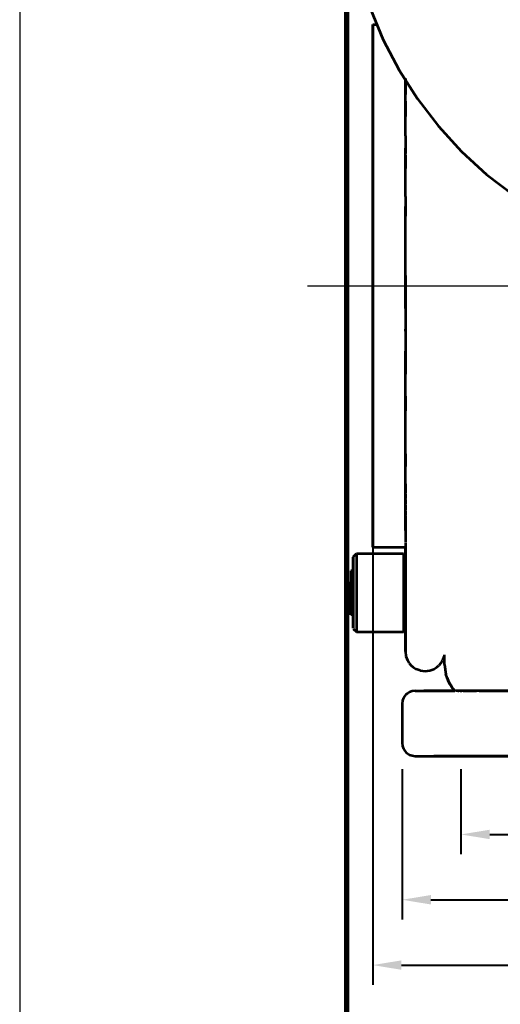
# Model space of a CAD drawing. Header units: millimetres. Extents: x 0 to 420, y 0 to 297.
# Drawn here: x 0 to 36.8, y 141 to 216.4 of the extents above; entities that cross this region are included whole.
import ezdxf

# ---------------------------------------------------------------- set-up
doc = ezdxf.new("R2010")
doc.units = ezdxf.units.MM
doc.header["$LTSCALE"] = 6
doc.linetypes.add('CENTER', pattern=[5.08, 3.175, -0.635, 0.635, -0.635])
for name, color, linetype, lineweight in [('CENTRO', 7, 'CENTER', 18), ('COTA', 7, 'Continuous', 18), ('MOLDURA', 7, 'Continuous', 70), ('VISIVEL', 7, 'Continuous', 35)]:
    doc.layers.add(name, color=color, linetype=linetype, lineweight=lineweight)
doc.styles.add('DESENHO', font='DejaVuSans.ttf')
doc.dimstyles.new('COTA', dxfattribs={"dimtxt": 2.5, "dimasz": 2.2, "dimexe": 1.5, "dimexo": 1, "dimgap": 0.8, "dimtad": 1, "dimdec": 0, "dimtxsty": 'DESENHO', "dimcen": 2.5, "dimazin": 3, "dimtfac": 1, "dimtmove": 0, "dimatfit": 3})

msp = doc.modelspace()

# ---------------------------------------------------------------- linework, layer by layer
at = {"layer": 'CENTRO'}
msp.add_line((22, 196), (88, 196), dxfattribs=at)
at = {"layer": 'COTA'}
msp.add_lwpolyline([(0, 0), (420, 0), (420, 297), (0, 297)], close=True, dxfattribs=at)
at = {"layer": 'MOLDURA'}
msp.add_lwpolyline([(25, 10), (410, 10), (410, 287), (25, 287)], close=True, dxfattribs=at)
at = {"layer": 'VISIVEL'}
for p, q in [((26.81, 217.24), (27.81, 214.82)), ((26.81, 217.24), (27.81, 214.82)), ((27, 215.925), (27, 216)), ((27, 216), (27.37, 216)), ((27, 216), (27, 215.925)), ((27, 215.695), (27, 215.925)), ((27, 215.925), (27, 215.695)), ((27, 215.32), (27, 215.695)), ((27, 215.695), (27, 215.32)), ((27, 214.795), (27, 215.32)), ((27, 215.32), (27, 214.795)), ((27.81, 214.82), (29.02, 212.5)), ((27.81, 214.82), (29.02, 212.5)), ((27, 214.125), (27, 214.795)), ((27, 214.795), (27, 214.125)), ((27, 213.32), (27, 214.125)), ((27, 214.125), (27, 213.32)), ((27, 212.385), (27, 213.32)), ((27, 213.32), (27, 212.385)), ((27, 211.32), (27, 212.385)), ((27, 212.385), (27, 211.32)), ((29.02, 212.5), (30.425, 210.295)), ((29.02, 212.5), (30.425, 210.295)), ((29.5, 211.87), (29.5, 211.65)), ((29.5, 211.855), (29.5, 211.59)), ((29.5, 211.59), (29.5, 211.855)), ((29.5, 211.415), (29.5, 211.855)), ((29.5, 211.83), (29.5, 210.635)), ((29.5, 211.59), (29.5, 211.81)), ((27, 210.14), (27, 211.32)), ((27, 211.32), (27, 210.14)), ((29.5, 211.59), (29.5, 211.32)), ((29.5, 211.325), (29.5, 211.59)), ((29.5, 211.59), (29.5, 211.365)), ((29.5, 211.32), (29.5, 211.545)), ((29.5, 211.32), (29.5, 211.415)), ((29.5, 210.25), (29.5, 211.32)), ((29.5, 211.32), (29.5, 211.23)), ((29.5, 211.32), (29.5, 211.18)), ((29.5, 211.15), (29.5, 211.295)), ((29.5, 211.24), (29.5, 211.15)), ((29.5, 210.68), (29.5, 211.23)), ((29.5, 210.14), (29.5, 210.68)), ((30.425, 210.295), (32.02, 208.215)), ((30.425, 210.295), (32.02, 208.215)), ((27, 208.855), (27, 210.14)), ((27, 210.14), (27, 208.855)), ((29.5, 210.14), (29.5, 210.25)), ((29.5, 208.975), (29.5, 210.14)), ((29.5, 210.14), (29.5, 209.555)), ((29.5, 207.47), (29.5, 209.75)), ((29.5, 209.555), (29.5, 208.955)), ((27, 208.89), (27, 208.97)), ((27, 208.97), (27, 208.89)), ((27, 208.95), (27, 208.805)), ((27, 208.95), (27, 208.805)), ((27, 208.825), (27, 208.95)), ((27, 208.93), (27, 208.805)), ((27, 208.75), (27, 208.89)), ((27, 208.89), (27, 208.75)), ((27, 207.47), (27, 208.855)), ((27, 208.855), (27, 207.47)), ((27, 208.805), (27, 208.555)), ((27, 208.555), (27, 208.805)), ((27, 208.59), (27, 208.8)), ((27, 208.77), (27, 208.56)), ((29.5, 208.855), (29.5, 208.975)), ((29.5, 208.855), (29.5, 208.955)), ((29.5, 207.595), (29.5, 208.855)), ((27, 208.555), (27, 208.75)), ((27, 208.75), (27, 208.555)), ((27, 208.655), (27, 208.215)), ((27, 208.215), (27, 208.555)), ((27, 208.215), (27, 208.555)), ((27, 208.265), (27, 208.555)), ((27, 208.31), (27, 208.555)), ((27, 208.555), (27, 208.31)), ((27, 208.51), (27, 208.22)), ((27, 208.01), (27, 208.31)), ((27, 208.31), (27, 208.01)), ((27, 207.78), (27, 208.215)), ((27, 208.215), (27, 207.78)), ((27, 208.215), (27, 207.84)), ((27, 208.155), (27, 207.785)), ((32.02, 208.215), (33.785, 206.285)), ((32.02, 208.215), (33.785, 206.285)), ((27, 207.66), (27, 208.01)), ((27, 208.01), (27, 207.66)), ((27, 207.78), (27, 207.355)), ((27, 207.26), (27, 207.78)), ((27, 207.78), (27, 207.26)), ((27, 207.33), (27, 207.78)), ((27, 207.71), (27, 207.265)), ((27, 207.26), (27, 207.66)), ((27, 207.66), (27, 207.26)), ((27, 206), (27, 207.47)), ((27, 207.47), (27, 206)), ((29.5, 207.47), (29.5, 207.595)), ((29.5, 207.47), (29.5, 207.085)), ((29.5, 207.47), (29.5, 206.135)), ((27, 206.65), (27, 207.26)), ((27, 207.26), (27, 206.65)), ((27, 207.26), (27, 207.175)), ((27, 206.81), (27, 207.26)), ((27, 207.26), (27, 206.81)), ((27, 206.735), (27, 207.255)), ((27, 207.175), (27, 206.655)), ((27, 206.885), (27, 207.005)), ((27, 207.005), (27, 206.885)), ((27, 206.72), (27, 206.885)), ((27, 206.885), (27, 206.72)), ((27, 206.315), (27, 206.81)), ((27, 206.81), (27, 206.315)), ((27, 206.65), (27, 206.735)), ((27, 206.51), (27, 206.72)), ((27, 206.72), (27, 206.51)), ((27, 206.035), (27, 206.65)), ((27, 206.65), (27, 205.96)), ((27, 206.65), (27, 205.96)), ((27, 206.65), (27, 206.055)), ((27, 206.65), (27, 206.555)), ((27, 206.555), (27, 205.965)), ((27, 206.255), (27, 206.51)), ((27, 206.51), (27, 206.255)), ((29.5, 207.085), (29.5, 206.525)), ((29.5, 206), (29.5, 206.525)), ((27, 205.775), (27, 206.315)), ((27, 206.315), (27, 205.775)), ((27, 205.955), (27, 206.255)), ((27, 206.255), (27, 205.955)), ((27, 205.96), (27, 206.055)), ((27, 204.45), (27, 206)), ((27, 206), (27, 204.45)), ((27, 205.96), (27, 205.19)), ((27, 205.19), (27, 205.96)), ((27, 205.96), (27, 205.85)), ((27, 205.615), (27, 205.955)), ((27, 205.955), (27, 205.615)), ((27, 205.3), (27, 205.95)), ((27, 205.85), (27, 205.2)), ((27, 205.705), (27, 205.78)), ((27, 205.78), (27, 205.705)), ((27, 205.19), (27, 205.775)), ((27, 205.775), (27, 205.19)), ((29.5, 206), (29.5, 206.135)), ((29.5, 204.595), (29.5, 206)), ((29.5, 206), (29.5, 204.97)), ((33.785, 206.285), (35.715, 204.52)), ((33.785, 206.285), (35.715, 204.52)), ((27, 205.615), (27, 205.705)), ((27, 205.705), (27, 205.615)), ((27, 205.23), (27, 205.615)), ((27, 205.615), (27, 205.23)), ((27, 205.51), (27, 205.615)), ((27, 205.615), (27, 205.51)), ((27, 205.395), (27, 205.51)), ((27, 205.51), (27, 205.395)), ((27, 205.27), (27, 205.395)), ((27, 205.395), (27, 205.27)), ((27, 205.19), (27, 205.3)), ((27, 205.135), (27, 205.27)), ((27, 205.27), (27, 205.135)), ((27, 204.805), (27, 205.23)), ((27, 205.23), (27, 204.805)), ((27, 204.355), (27, 205.19)), ((27, 205.19), (27, 204.355)), ((27, 205.19), (27, 205.075)), ((27, 204.57), (27, 205.19)), ((27, 205.19), (27, 204.57)), ((27, 204.47), (27, 205.185)), ((27, 204.99), (27, 205.135)), ((27, 205.135), (27, 204.99)), ((27, 205.075), (27, 204.365)), ((27, 204.83), (27, 204.99)), ((27, 204.99), (27, 204.83)), ((27, 204.66), (27, 204.83)), ((27, 204.83), (27, 204.66)), ((27, 204.345), (27, 204.805)), ((27, 204.805), (27, 204.345)), ((27, 204.48), (27, 204.66)), ((27, 204.66), (27, 204.48)), ((27, 203.915), (27, 204.57)), ((27, 204.57), (27, 203.915)), ((27, 204.29), (27, 204.48)), ((27, 204.48), (27, 204.29)), ((27, 204.355), (27, 204.47)), ((27, 202.84), (27, 204.45)), ((27, 204.45), (27, 202.84)), ((27, 203.455), (27, 204.355)), ((27, 204.355), (27, 203.455)), ((27, 204.355), (27, 203.58)), ((27, 204.355), (27, 204.23)), ((27, 203.85), (27, 204.345)), ((27, 204.345), (27, 203.85)), ((27, 204.09), (27, 204.29)), ((27, 204.29), (27, 204.09)), ((29.5, 204.45), (29.5, 204.97)), ((29.5, 204.45), (29.5, 204.595)), ((29.5, 202.985), (29.5, 204.45)), ((35.715, 204.52), (37.795, 202.925)), ((35.715, 204.52), (37.795, 202.925)), ((27, 204.23), (27, 203.465)), ((27, 203.88), (27, 204.09)), ((27, 204.09), (27, 203.88)), ((27, 203.22), (27, 203.915)), ((27, 203.915), (27, 203.22)), ((27, 202.975), (27, 203.9)), ((27, 203.9), (27, 202.975)), ((27, 203.66), (27, 203.88)), ((27, 203.88), (27, 203.66)), ((27, 203.32), (27, 203.85)), ((27, 203.85), (27, 203.32)), ((27, 203.43), (27, 203.66)), ((27, 203.66), (27, 203.43)), ((27, 203.455), (27, 203.58)), ((27, 202.5), (27, 203.455)), ((27, 203.455), (27, 202.5)), ((27, 203.455), (27, 202.635)), ((27, 203.455), (27, 203.325)), ((27, 203.195), (27, 203.43)), ((27, 203.43), (27, 203.195)), ((27, 203.325), (27, 202.51)), ((27, 202.755), (27, 203.32)), ((27, 203.32), (27, 202.755)), ((27, 202.5), (27, 203.22)), ((27, 203.22), (27, 202.5)), ((27, 202.945), (27, 203.195)), ((27, 203.195), (27, 202.945)), ((27, 202.155), (27, 202.975)), ((27, 202.975), (27, 202.155)), ((27, 202.69), (27, 202.945)), ((27, 202.945), (27, 202.69)), ((27, 201.175), (27, 202.84)), ((27, 202.84), (27, 201.175)), ((27, 202.165), (27, 202.755)), ((27, 202.755), (27, 202.165)), ((29.5, 202.84), (29.5, 202.985)), ((29.5, 202.84), (29.5, 201.33)), ((27, 202.43), (27, 202.69)), ((27, 202.69), (27, 202.43)), ((27, 202.5), (27, 202.635)), ((27, 201.495), (27, 202.5)), ((27, 202.5), (27, 201.495)), ((27, 202.5), (27, 201.635)), ((27, 202.5), (27, 202.36)), ((27, 201.75), (27, 202.5)), ((27, 202.5), (27, 201.75)), ((27, 202.155), (27, 202.43)), ((27, 202.43), (27, 202.155)), ((27, 202.36), (27, 201.5)), ((27, 201.55), (27, 202.165)), ((27, 202.165), (27, 201.55)), ((27, 201.88), (27, 202.155)), ((27, 201.875), (27, 202.155)), ((27, 202.155), (27, 201.875)), ((27, 202.155), (27, 201.88)), ((29.5, 200.12), (29.5, 202.055)), ((27, 201.59), (27, 201.88)), ((27, 201.88), (27, 201.59)), ((27, 201.795), (27, 201.875)), ((27, 201.875), (27, 201.795)), ((27, 201.71), (27, 201.795)), ((27, 201.795), (27, 201.71)), ((27, 200.975), (27, 201.75)), ((27, 201.75), (27, 200.975)), ((27, 201.615), (27, 201.71)), ((27, 201.71), (27, 201.615)), ((27, 201.495), (27, 201.635)), ((27, 201.52), (27, 201.615)), ((27, 201.615), (27, 201.52)), ((27, 201.3), (27, 201.59)), ((27, 201.59), (27, 201.3)), ((27, 200.91), (27, 201.55)), ((27, 201.55), (27, 200.91)), ((27, 201.415), (27, 201.52)), ((27, 201.52), (27, 201.415)), ((27, 200.445), (27, 201.495)), ((27, 201.495), (27, 200.445)), ((27, 201.495), (27, 201.35)), ((27, 200.59), (27, 201.485)), ((27, 201.3), (27, 201.415)), ((27, 201.415), (27, 201.3)), ((27, 201.35), (27, 200.455)), ((27, 201), (27, 201.3)), ((27, 201.18), (27, 201.3)), ((27, 201.3), (27, 201.18)), ((27, 201.3), (27, 201)), ((29.5, 201.795), (29.5, 201.55)), ((29.5, 201.175), (29.5, 201.55)), ((29.5, 201.175), (29.5, 201.33)), ((27, 201.055), (27, 201.18)), ((27, 201.18), (27, 201.055)), ((27, 199.475), (27, 201.175)), ((27, 201.175), (27, 199.475)), ((27, 200.925), (27, 201.055)), ((27, 201.055), (27, 200.925)), ((27, 200.695), (27, 201)), ((27, 201), (27, 200.695)), ((27, 200.18), (27, 200.975)), ((27, 200.975), (27, 200.18)), ((27, 200.79), (27, 200.925)), ((27, 200.925), (27, 200.79)), ((27, 200.25), (27, 200.91)), ((27, 200.91), (27, 200.25)), ((27, 200.645), (27, 200.79)), ((27, 200.79), (27, 200.645)), ((27, 200.385), (27, 200.695)), ((27, 200.695), (27, 200.385)), ((27, 200.495), (27, 200.645)), ((27, 200.645), (27, 200.495)), ((27, 200.445), (27, 200.59)), ((27, 200.34), (27, 200.495)), ((27, 200.495), (27, 200.34)), ((29.5, 199.63), (29.5, 201.175)), ((27, 199.39), (27, 200.445)), ((27, 200.445), (27, 199.365)), ((27, 200.445), (27, 199.39)), ((27, 200.445), (27, 199.365)), ((27, 200.445), (27, 200.295)), ((27, 199.515), (27, 200.435)), ((27, 200.065), (27, 200.385)), ((27, 200.385), (27, 200.065)), ((27, 200.18), (27, 200.34)), ((27, 200.34), (27, 200.18)), ((27, 200.295), (27, 199.375)), ((27, 199.57), (27, 200.25)), ((27, 200.25), (27, 199.57)), ((27, 199.365), (27, 200.18)), ((27, 200.18), (27, 199.365)), ((27, 200.015), (27, 200.18)), ((27, 200.18), (27, 200.015)), ((27, 199.745), (27, 200.065)), ((27, 200.065), (27, 199.745)), ((27, 199.85), (27, 200.015)), ((27, 200.015), (27, 199.85)), ((27, 199.675), (27, 199.85)), ((27, 199.85), (27, 199.675)), ((27, 199.42), (27, 199.745)), ((27, 199.745), (27, 199.42)), ((29.5, 199.475), (29.5, 200.12)), ((27, 199.495), (27, 199.675)), ((27, 199.675), (27, 199.495)), ((27, 198.875), (27, 199.57)), ((27, 199.57), (27, 198.875)), ((27, 199.365), (27, 199.515)), ((27, 199.31), (27, 199.495)), ((27, 199.495), (27, 199.31)), ((27, 197.745), (27, 199.475)), ((27, 199.475), (27, 197.745)), ((27, 199.09), (27, 199.42)), ((27, 199.42), (27, 199.09)), ((27, 198.255), (27, 199.365)), ((27, 199.365), (27, 198.255)), ((27, 199.365), (27, 199.21)), ((27, 198.535), (27, 199.365)), ((27, 199.365), (27, 198.535)), ((27, 198.41), (27, 199.355)), ((27, 199.125), (27, 199.31)), ((27, 199.31), (27, 199.125)), ((27, 199.21), (27, 198.265)), ((27, 198.935), (27, 199.125)), ((27, 199.125), (27, 198.935)), ((27, 198.755), (27, 199.09)), ((27, 199.09), (27, 198.755)), ((29.5, 199.475), (29.5, 199.63)), ((29.5, 197.9), (29.5, 199.475)), ((27, 198.74), (27, 198.935)), ((27, 198.935), (27, 198.74)), ((27, 198.165), (27, 198.875)), ((27, 198.875), (27, 198.165)), ((27, 198.42), (27, 198.755)), ((27, 198.755), (27, 198.42)), ((27, 198.54), (27, 198.74)), ((27, 198.74), (27, 198.54)), ((27, 198.34), (27, 198.54)), ((27, 198.54), (27, 198.34)), ((27, 197.695), (27, 198.535)), ((27, 198.535), (27, 197.695)), ((27, 198.08), (27, 198.42)), ((27, 198.42), (27, 198.08)), ((27, 198.255), (27, 198.41)), ((27, 198.14), (27, 198.34)), ((27, 198.34), (27, 198.14)), ((27, 197.135), (27, 198.255)), ((27, 198.255), (27, 197.135)), ((27, 198.255), (27, 198.1)), ((27, 197.29), (27, 198.25)), ((27, 197.45), (27, 198.165)), ((27, 198.165), (27, 197.45)), ((27, 197.93), (27, 198.14)), ((27, 198.14), (27, 197.93)), ((27, 198.1), (27, 197.14)), ((27, 197.735), (27, 198.08)), ((27, 198.08), (27, 197.735)), ((27, 197.725), (27, 197.93)), ((27, 197.93), (27, 197.725)), ((27, 196), (27, 197.745)), ((27, 197.745), (27, 196)), ((27, 197.39), (27, 197.735)), ((27, 197.735), (27, 197.39)), ((27, 197.51), (27, 197.725)), ((27, 197.725), (27, 197.51)), ((27, 196.85), (27, 197.695)), ((27, 197.695), (27, 196.85)), ((27, 197.3), (27, 197.51)), ((27, 197.51), (27, 197.3)), ((29.5, 197.745), (29.5, 197.9)), ((29.5, 196.16), (29.5, 197.745)), ((27, 196.725), (27, 197.45)), ((27, 197.45), (27, 196.725)), ((27, 197.045), (27, 197.39)), ((27, 197.39), (27, 197.045)), ((27, 197.085), (27, 197.3)), ((27, 197.3), (27, 197.085)), ((27, 197.135), (27, 197.29)), ((27, 196), (27, 197.135)), ((27, 197.135), (27, 196)), ((27, 197.135), (27, 196.975)), ((27, 196.155), (27, 197.125)), ((27, 196.87), (27, 197.085)), ((27, 197.085), (27, 196.87)), ((27, 196.7), (27, 197.045)), ((27, 197.045), (27, 196.7)), ((27, 196.975), (27, 196.01)), ((27, 196.655), (27, 196.87)), ((27, 196.87), (27, 196.655)), ((27, 196), (27, 196.85)), ((27, 196.85), (27, 196)), ((27, 196), (27, 196.725)), ((27, 196.725), (27, 196)), ((29.5, 196.775), (29.5, 194.255)), ((27, 196.35), (27, 196.7)), ((27, 196.7), (27, 196.35)), ((27, 196.435), (27, 196.655)), ((27, 196.655), (27, 196.435)), ((27, 196.22), (27, 196.435)), ((27, 196.435), (27, 196.22)), ((27, 196), (27, 196.35)), ((27, 196.35), (27, 196)), ((27, 196), (27, 196.22)), ((27, 196.22), (27, 196)), ((27, 196), (27, 196.155)), ((27, 194.255), (27, 196)), ((27, 196), (27, 194.255)), ((27, 194.865), (27, 196)), ((27, 196), (27, 194.865)), ((27, 196), (27, 195.845)), ((27, 195.15), (27, 196)), ((27, 195.275), (27, 196)), ((27, 196), (27, 195.15)), ((27, 196), (27, 195.275)), ((27, 196), (27, 195.65)), ((27, 196), (27, 195.78)), ((27, 196), (27, 195.65)), ((27, 196), (27, 195.78)), ((27, 195.025), (27, 195.99)), ((29.5, 196.41), (29.5, 196.175)), ((29.5, 196), (29.5, 196.175)), ((29.5, 196), (29.5, 196.16)), ((29.5, 194.415), (29.5, 196)), ((27, 195.845), (27, 194.875)), ((27, 195.78), (27, 195.565)), ((27, 195.565), (27, 195.78)), ((27, 195.65), (27, 195.3)), ((27, 195.3), (27, 195.65)), ((27, 195.565), (27, 195.345)), ((27, 195.345), (27, 195.565)), ((27, 195.345), (27, 195.13)), ((27, 195.13), (27, 195.345)), ((27, 195.3), (27, 194.955)), ((27, 194.955), (27, 195.3)), ((27, 194.55), (27, 195.275)), ((27, 195.275), (27, 194.55)), ((27, 194.305), (27, 195.15)), ((27, 195.15), (27, 194.305)), ((27, 195.13), (27, 194.915)), ((27, 194.915), (27, 195.13)), ((27, 194.865), (27, 195.025)), ((27, 194.955), (27, 194.61)), ((27, 194.61), (27, 194.955)), ((27, 194.915), (27, 194.7)), ((27, 194.7), (27, 194.915)), ((27, 194.865), (27, 193.745)), ((27, 194.865), (27, 193.725)), ((27, 194.865), (27, 193.745)), ((27, 194.865), (27, 194.71)), ((27, 193.9), (27, 194.86)), ((27, 194.71), (27, 193.75)), ((27, 194.7), (27, 194.49)), ((27, 194.49), (27, 194.7)), ((27, 194.61), (27, 194.265)), ((27, 194.265), (27, 194.61)), ((27, 193.835), (27, 194.55)), ((27, 194.55), (27, 193.835)), ((27, 194.49), (27, 194.275)), ((27, 194.275), (27, 194.49)), ((27, 193.465), (27, 194.305)), ((27, 194.305), (27, 193.465)), ((27, 194.275), (27, 194.07)), ((27, 194.07), (27, 194.275)), ((27, 194.265), (27, 193.92)), ((27, 193.92), (27, 194.265)), ((27, 192.525), (27, 194.255)), ((27, 194.255), (27, 192.525)), ((27, 194.07), (27, 193.86)), ((27, 193.86), (27, 194.07)), ((27, 193.92), (27, 193.58)), ((27, 193.58), (27, 193.92)), ((27, 193.745), (27, 193.9)), ((27, 193.86), (27, 193.66)), ((27, 193.66), (27, 193.86)), ((27, 193.125), (27, 193.835)), ((27, 193.835), (27, 193.125)), ((27, 192.635), (27, 193.745)), ((27, 192.635), (27, 193.745)), ((27, 193.745), (27, 193.59)), ((27, 192.79), (27, 193.735)), ((29.5, 194.255), (29.5, 194.415)), ((29.5, 194.255), (29.5, 192.685)), ((27, 193.66), (27, 193.46)), ((27, 193.46), (27, 193.66)), ((27, 193.59), (27, 192.645)), ((27, 193.58), (27, 193.245)), ((27, 193.245), (27, 193.58)), ((27, 192.635), (27, 193.465)), ((27, 193.465), (27, 192.635)), ((27, 193.46), (27, 193.26)), ((27, 193.26), (27, 193.46)), ((27, 193.26), (27, 193.065)), ((27, 193.065), (27, 193.26)), ((27, 193.245), (27, 192.91)), ((27, 192.91), (27, 193.245)), ((27, 192.43), (27, 193.125)), ((27, 193.125), (27, 192.43)), ((27, 193.065), (27, 192.875)), ((27, 192.875), (27, 193.065)), ((29.5, 193.215), (29.5, 192.525)), ((27, 192.91), (27, 192.58)), ((27, 192.58), (27, 192.91)), ((27, 192.875), (27, 192.69)), ((27, 192.69), (27, 192.875)), ((27, 192.635), (27, 192.79)), ((27, 192.69), (27, 192.505)), ((27, 192.505), (27, 192.69)), ((27, 192.635), (27, 191.555)), ((27, 191.555), (27, 192.635)), ((27, 192.635), (27, 192.485)), ((27, 191.82), (27, 192.635)), ((27, 192.635), (27, 191.82)), ((27, 191.705), (27, 192.625)), ((27, 192.61), (27, 191.555)), ((27, 192.58), (27, 192.255)), ((27, 192.255), (27, 192.58)), ((27, 190.825), (27, 192.525)), ((27, 192.525), (27, 190.825)), ((27, 192.505), (27, 192.325)), ((27, 192.325), (27, 192.505)), ((27, 192.485), (27, 191.565)), ((27, 191.75), (27, 192.43)), ((27, 192.43), (27, 191.75)), ((27, 192.325), (27, 192.15)), ((27, 192.15), (27, 192.325)), ((27, 192.255), (27, 191.935)), ((27, 191.935), (27, 192.255)), ((29.5, 192.525), (29.5, 192.685)), ((29.5, 192.525), (29.5, 191.755)), ((29.5, 192.525), (29.5, 190.98)), ((27, 192.15), (27, 191.985)), ((27, 191.985), (27, 192.15)), ((27, 191.985), (27, 191.82)), ((27, 191.82), (27, 191.985)), ((27, 191.935), (27, 191.615)), ((27, 191.615), (27, 191.935)), ((27, 191.025), (27, 191.82)), ((27, 191.82), (27, 191.025)), ((27, 191.82), (27, 191.66)), ((27, 191.66), (27, 191.82)), ((27, 191.09), (27, 191.75)), ((27, 191.75), (27, 191.09)), ((27, 191.555), (27, 191.705)), ((27, 191.66), (27, 191.505)), ((27, 191.505), (27, 191.66)), ((27, 191.615), (27, 191.305)), ((27, 191.305), (27, 191.615)), ((27, 190.505), (27, 191.555)), ((27, 191.555), (27, 190.505)), ((27, 191.555), (27, 190.65)), ((27, 191.555), (27, 191.41)), ((27, 191.505), (27, 191.355)), ((27, 191.355), (27, 191.505)), ((29.5, 191.755), (29.5, 190.825)), ((27, 191.41), (27, 190.515)), ((27, 191.355), (27, 191.21)), ((27, 191.21), (27, 191.355)), ((27, 191.305), (27, 191)), ((27, 191), (27, 191.305)), ((27, 191.21), (27, 191.075)), ((27, 191.075), (27, 191.21)), ((27, 190.45), (27, 191.09)), ((27, 191.09), (27, 190.45)), ((27, 191.075), (27, 190.945)), ((27, 190.945), (27, 191.075)), ((27, 190.25), (27, 191.025)), ((27, 191.025), (27, 190.25)), ((27, 191), (27, 190.7)), ((27, 190.7), (27, 191)), ((27, 190.945), (27, 190.82)), ((27, 190.82), (27, 190.945)), ((27, 189.16), (27, 190.825)), ((27, 190.825), (27, 189.16)), ((27, 190.82), (27, 190.7)), ((27, 190.7), (27, 190.82)), ((27, 190.7), (27, 190.41)), ((27, 190.7), (27, 190.585)), ((27, 190.585), (27, 190.7)), ((27, 190.41), (27, 190.7)), ((29.5, 190.825), (29.5, 190.98)), ((29.5, 189.31), (29.5, 190.825)), ((29.5, 190.825), (29.5, 190.09)), ((27, 190.505), (27, 190.65)), ((27, 190.585), (27, 190.48)), ((27, 190.48), (27, 190.585)), ((27, 190.505), (27, 189.475)), ((27, 189.5), (27, 190.505)), ((27, 190.505), (27, 189.475)), ((27, 190.505), (27, 189.5)), ((27, 190.505), (27, 190.365)), ((27, 189.64), (27, 190.5)), ((27, 190.48), (27, 190.385)), ((27, 190.385), (27, 190.48)), ((27, 189.835), (27, 190.45)), ((27, 190.45), (27, 189.835)), ((27, 190.41), (27, 190.12)), ((27, 190.12), (27, 190.41)), ((27, 190.385), (27, 190.29)), ((27, 190.29), (27, 190.385)), ((27, 190.365), (27, 189.51)), ((27, 190.29), (27, 190.205)), ((27, 190.205), (27, 190.29)), ((27, 189.5), (27, 190.25)), ((27, 190.25), (27, 189.5)), ((27, 190.205), (27, 190.125)), ((27, 190.125), (27, 190.205)), ((27, 190.12), (27, 189.845)), ((27, 189.845), (27, 190.12)), ((29.5, 190.09), (29.5, 189.24)), ((27, 189.845), (27, 189.57)), ((27, 189.57), (27, 189.845)), ((27, 189.245), (27, 189.835)), ((27, 189.835), (27, 189.245)), ((27, 189.5), (27, 189.64)), ((27, 189.57), (27, 189.31)), ((27, 189.31), (27, 189.57)), ((27, 188.545), (27, 189.5)), ((27, 189.5), (27, 188.545)), ((27, 189.5), (27, 189.365)), ((27, 188.78), (27, 189.5)), ((27, 189.5), (27, 188.78)), ((27, 188.675), (27, 189.49)), ((27, 188.545), (27, 189.365)), ((27, 189.31), (27, 189.055)), ((27, 189.055), (27, 189.31)), ((27, 188.68), (27, 189.245)), ((27, 189.245), (27, 188.68)), ((29.5, 189.16), (29.5, 189.31)), ((27, 187.55), (27, 189.16)), ((27, 189.16), (27, 187.55)), ((27, 189.055), (27, 188.805)), ((27, 188.805), (27, 189.055)), ((27, 188.805), (27, 188.57)), ((27, 188.57), (27, 188.805)), ((27, 188.085), (27, 188.78)), ((27, 188.78), (27, 188.085)), ((27, 188.15), (27, 188.68)), ((27, 188.68), (27, 188.15)), ((27, 188.545), (27, 188.675)), ((27, 188.57), (27, 188.34)), ((27, 188.34), (27, 188.57)), ((27, 187.58), (27, 188.545)), ((27, 188.545), (27, 187.645)), ((27, 188.545), (27, 187.58)), ((27, 188.545), (27, 187.645)), ((27, 188.545), (27, 187.77)), ((27, 188.545), (27, 188.42)), ((27, 188.42), (27, 187.65)), ((29.5, 187.695), (29.5, 189.16)), ((29.5, 187.55), (29.5, 189.16)), ((27, 188.34), (27, 188.12)), ((27, 188.12), (27, 188.34)), ((27, 187.655), (27, 188.15)), ((27, 188.15), (27, 187.655)), ((27, 188.12), (27, 187.91)), ((27, 187.91), (27, 188.12)), ((27, 187.43), (27, 188.085)), ((27, 188.085), (27, 187.43)), ((27, 187.91), (27, 187.71)), ((27, 187.71), (27, 187.91)), ((27, 187.645), (27, 187.77)), ((27, 187.71), (27, 187.52)), ((27, 187.52), (27, 187.71)), ((29.5, 187.55), (29.5, 187.695)), ((27, 187.195), (27, 187.655)), ((27, 187.655), (27, 187.195)), ((27, 187.645), (27, 186.81)), ((27, 186.81), (27, 187.645)), ((27, 187.645), (27, 187.53)), ((27, 187.645), (27, 186.925)), ((27, 186), (27, 187.55)), ((27, 187.55), (27, 186)), ((27, 187.53), (27, 186.815)), ((27, 187.52), (27, 187.34)), ((27, 187.34), (27, 187.52)), ((27, 186.81), (27, 187.43)), ((27, 187.43), (27, 186.81)), ((27, 187.34), (27, 187.17)), ((27, 187.17), (27, 187.34)), ((27, 186.77), (27, 187.195)), ((27, 187.195), (27, 186.77)), ((27, 187.17), (27, 187.01)), ((27, 187.01), (27, 187.17)), ((27, 187.01), (27, 186.865)), ((27, 186.865), (27, 187.01)), ((27, 186.81), (27, 186.925)), ((29.5, 186.14), (29.5, 187.55)), ((29.5, 187.55), (29.5, 186.425)), ((27, 186.865), (27, 186.73)), ((27, 186.73), (27, 186.865)), ((27, 186.81), (27, 186.04)), ((27, 186.81), (27, 186.04)), ((27, 186.81), (27, 186.7)), ((27, 186.81), (27, 186.15)), ((27, 186.225), (27, 186.81)), ((27, 186.81), (27, 186.225)), ((27, 186.385), (27, 186.77)), ((27, 186.77), (27, 186.385)), ((27, 186.73), (27, 186.605)), ((27, 186.605), (27, 186.73)), ((27, 186.7), (27, 186.05)), ((27, 186.605), (27, 186.49)), ((27, 186.49), (27, 186.605)), ((27, 186.49), (27, 186.385)), ((27, 186.385), (27, 186.49)), ((27, 186.045), (27, 186.385)), ((27, 186.385), (27, 186.045)), ((27, 186.385), (27, 186.295)), ((27, 186.295), (27, 186.385)), ((27, 186.295), (27, 186.22)), ((27, 186.22), (27, 186.295)), ((27, 185.685), (27, 186.225)), ((27, 186.225), (27, 185.685)), ((29.5, 186.025), (29.5, 186.425)), ((27, 186.04), (27, 186.15)), ((27, 185.745), (27, 186.045)), ((27, 186.045), (27, 185.745)), ((27, 186.04), (27, 185.35)), ((27, 186.04), (27, 185.35)), ((27, 186.04), (27, 185.945)), ((27, 186.04), (27, 185.445)), ((27, 184.53), (27, 186)), ((27, 186), (27, 184.53)), ((27, 185.965), (27, 185.35)), ((27, 185.35), (27, 185.945)), ((27, 185.49), (27, 185.745)), ((27, 185.745), (27, 185.49)), ((27, 185.19), (27, 185.685)), ((27, 185.685), (27, 185.19)), ((27, 185.28), (27, 185.49)), ((27, 185.49), (27, 185.28)), ((27, 185.35), (27, 185.445)), ((29.5, 186), (29.5, 186.14)), ((29.5, 184.66), (29.5, 186)), ((29.5, 184.53), (29.5, 186)), ((27, 185.35), (27, 184.74)), ((27, 184.74), (27, 185.35)), ((27, 185.35), (27, 185.265)), ((27, 185.35), (27, 184.825)), ((27, 185.115), (27, 185.28)), ((27, 185.28), (27, 185.115)), ((27, 184.74), (27, 185.265)), ((27, 184.74), (27, 185.19)), ((27, 185.19), (27, 184.74)), ((27, 184.995), (27, 185.115)), ((27, 185.115), (27, 184.995)), ((27, 184.74), (27, 184.825)), ((27, 184.22), (27, 184.74)), ((27, 184.74), (27, 184.22)), ((27, 184.74), (27, 184.29)), ((27, 184.34), (27, 184.74)), ((27, 184.74), (27, 184.34)), ((27, 184.22), (27, 184.67)), ((29.5, 184.53), (29.5, 184.66)), ((27, 184.22), (27, 184.645)), ((27, 183.145), (27, 184.53)), ((27, 183.145), (27, 184.53)), ((27, 183.99), (27, 184.34)), ((27, 184.34), (27, 183.99)), ((27, 184.22), (27, 183.785)), ((27, 183.785), (27, 184.22)), ((27, 183.845), (27, 184.215)), ((27, 184.16), (27, 183.79)), ((27, 183.69), (27, 183.99)), ((27, 183.99), (27, 183.69)), ((29.5, 183.27), (29.5, 184.53)), ((29.5, 183.145), (29.5, 184.455)), ((27, 183.785), (27, 183.345)), ((27, 183.785), (27, 183.445)), ((27, 183.345), (27, 183.785)), ((27, 183.445), (27, 183.785)), ((27, 183.49), (27, 183.78)), ((27, 183.735), (27, 183.445)), ((27, 183.445), (27, 183.69)), ((27, 183.69), (27, 183.445)), ((27, 183.445), (27, 183.195)), ((27, 183.445), (27, 183.195)), ((27, 183.25), (27, 183.445)), ((27, 183.445), (27, 183.25)), ((27, 183.23), (27, 183.44)), ((27, 183.41), (27, 183.2)), ((27, 183.11), (27, 183.25)), ((27, 183.25), (27, 183.11)), ((27, 183.195), (27, 183.05)), ((27, 183.05), (27, 183.195)), ((27, 183.07), (27, 183.195)), ((27, 183.175), (27, 183.05)), ((27, 183.145), (27, 181.86)), ((27, 181.86), (27, 183.145)), ((29.5, 183.145), (29.5, 183.27)), ((29.5, 181.975), (29.5, 183.145)), ((29.5, 183.145), (29.5, 182.155)), ((27, 183.03), (27, 183.11)), ((27, 183.11), (27, 183.03)), ((27, 181.86), (27, 180.68)), ((27, 180.68), (27, 181.86)), ((29.5, 181.86), (29.5, 182.155)), ((29.5, 181.86), (29.5, 181.975)), ((29.5, 180.785), (29.5, 181.86)), ((29.5, 180.68), (29.5, 181.86)), ((27, 180.68), (27, 179.615)), ((27, 179.615), (27, 180.68)), ((29.5, 180.755), (29.5, 180.85)), ((29.5, 180.85), (29.5, 180.68)), ((29.5, 180.85), (29.5, 180.705)), ((29.5, 180.68), (29.5, 180.82)), ((29.5, 180.68), (29.5, 180.785)), ((29.5, 180.68), (29.5, 180.755)), ((29.5, 180.68), (29.5, 180.41)), ((29.5, 179.715), (29.5, 180.68)), ((29.5, 180.68), (29.5, 180.455)), ((29.5, 180.41), (29.5, 180.635)), ((29.5, 180.07), (29.5, 180.59)), ((29.5, 180.225), (29.5, 180.41)), ((29.5, 180.41), (29.5, 180.115)), ((29.5, 180.39), (29.5, 180.185)), ((29.5, 178.855), (29.5, 180.38)), ((29.5, 180.055), (29.5, 180.35)), ((29.5, 179.875), (29.5, 180.23)), ((29.5, 180.055), (29.5, 180.225)), ((29.5, 179.615), (29.5, 180.185)), ((27, 179.615), (27, 178.68)), ((27, 178.68), (27, 179.615)), ((29.5, 179.645), (29.5, 180.07)), ((29.5, 180.055), (29.5, 179.715)), ((29.5, 179.645), (29.5, 179.99)), ((29.5, 179.69), (29.5, 179.855)), ((29.5, 179.615), (29.5, 179.715)), ((29.5, 179.205), (29.5, 179.645)), ((29.5, 179.645), (29.5, 179.28)), ((29.5, 179.245), (29.5, 179.62)), ((29.5, 178.765), (29.5, 179.615)), ((29.5, 179.205), (29.5, 179.575)), ((27, 178.68), (27, 177.875)), ((27, 177.875), (27, 178.68)), ((29.5, 178.83), (29.5, 179.245)), ((29.5, 179.205), (29.5, 178.84)), ((29.5, 178.765), (29.5, 179.135)), ((29.5, 178.415), (29.5, 178.88)), ((29.5, 178.69), (29.5, 178.855)), ((29.5, 178.355), (29.5, 178.765)), ((29.5, 178.68), (29.5, 178.765)), ((29.5, 178.765), (29.5, 178.425)), ((29.5, 178.355), (29.5, 178.7)), ((29.5, 177.945), (29.5, 178.68)), ((29.5, 177.875), (29.5, 178.68)), ((27, 177.875), (27, 177.205)), ((27, 177.205), (27, 177.875)), ((29.5, 177.91), (29.5, 178.355)), ((29.5, 178.355), (29.5, 178.065)), ((29.5, 178.005), (29.5, 178.3)), ((29.5, 178.225), (29.5, 178.005)), ((29.5, 177.925), (29.5, 178.005)), ((29.5, 177.735), (29.5, 178.005)), ((29.5, 178.005), (29.5, 177.78)), ((29.5, 177.735), (29.5, 177.96)), ((29.5, 177.735), (29.5, 177.9)), ((29.5, 177.265), (29.5, 177.875)), ((27, 177.205), (27, 176.68)), ((27, 176.68), (27, 177.205)), ((29.5, 177.84), (29.5, 177.205)), ((29.5, 177.735), (29.5, 177.565)), ((29.5, 177.565), (29.5, 177.735)), ((29.5, 177.735), (29.5, 177.59)), ((29.5, 177.565), (29.5, 177.705)), ((29.5, 177.205), (29.5, 176.73)), ((27, 176.68), (27, 176.305)), ((27, 176.305), (27, 176.68)), ((29.5, 176.815), (29.5, 176.68)), ((29.5, 176.68), (29.5, 176.34)), ((27, 176.305), (27, 176.075)), ((27, 176.075), (27, 176.305)), ((27, 176.075), (27, 176)), ((27, 176), (27, 176.075)), ((27, 176), (29.5, 176)), ((29.5, 176.305), (29.5, 176.095)), ((29.5, 176.235), (29.5, 176.13)), ((29.5, 176.055), (29.5, 175.4)), ((29.5, 176.055), (29.5, 175.4)), ((29.5, 175.4), (29.5, 176.055)), ((29.5, 175.33), (29.5, 176.055)), ((29.5, 175.375), (29.5, 176.025)), ((29.5, 176), (29.5, 175.35)), ((29.5, 176), (29.5, 175.815)), ((29.5, 175.335), (29.5, 175.985)), ((29.5, 175.35), (29.5, 175.815)), ((25.5, 175.25), (25.75, 175.5)), ((25.5, 175.25), (25.75, 175.5)), ((25.5, 175.215), (25.5, 175.115)), ((25.5, 175.115), (25.5, 175.215)), ((25.5, 175.215), (25.5, 175.115)), ((25.5, 175.115), (25.5, 175.215)), ((25.5, 175.115), (25.5, 174.95)), ((25.5, 174.95), (25.5, 175.115)), ((25.5, 175.115), (25.5, 174.95)), ((25.5, 174.95), (25.5, 175.115)), ((25.5, 174.95), (25.5, 174.725)), ((25.5, 174.725), (25.5, 174.95)), ((25.5, 174.95), (25.5, 174.725)), ((25.5, 174.725), (25.5, 174.95)), ((25.75, 175.5), (29.35, 175.5)), ((25.75, 175.5), (29.35, 175.5)), ((25.75, 175.465), (25.75, 175.355)), ((25.75, 175.355), (25.75, 175.175)), ((25.75, 175.175), (25.75, 174.925)), ((25.75, 174.925), (25.75, 174.62)), ((29.35, 175.5), (29.5, 175.35)), ((29.35, 175.5), (29.5, 175.35)), ((29.35, 175.465), (29.35, 175.355)), ((29.35, 175.355), (29.35, 175.175)), ((29.35, 175.175), (29.35, 174.925)), ((29.35, 174.925), (29.35, 174.62)), ((29.5, 175.315), (29.5, 175.21)), ((29.5, 175.21), (29.5, 175.04)), ((29.5, 175.04), (29.5, 174.805)), ((25.55, 174.18), (25.325, 174.18)), ((25.325, 174.18), (25.325, 173.34)), ((25.325, 174.18), (25.325, 173.34)), ((25.55, 174.18), (25.325, 174.18)), ((25.325, 174.18), (25.325, 173.34)), ((25.325, 174.18), (25.325, 173.34)), ((25.5, 174.725), (25.5, 174.445)), ((25.5, 174.445), (25.5, 174.725)), ((25.5, 174.725), (25.5, 174.445)), ((25.5, 174.445), (25.5, 174.725)), ((25.5, 174.445), (25.5, 174.115)), ((25.5, 174.2), (25.5, 174.445)), ((25.5, 174.445), (25.5, 174.2)), ((25.5, 174.2), (25.5, 174.445)), ((25.5, 174.115), (25.5, 173.75)), ((25.75, 174.62), (25.75, 174.265)), ((25.75, 174.265), (25.75, 173.86)), ((29.35, 174.62), (29.35, 174.265)), ((29.35, 174.265), (29.35, 173.86)), ((29.5, 174.805), (29.5, 174.515)), ((29.5, 174.515), (29.5, 174.175)), ((29.5, 174.175), (29.5, 173.795)), ((25.5, 173.75), (25.5, 173.35)), ((25.5, 173.35), (25.5, 172.93)), ((25.75, 173.86), (25.75, 173.425)), ((25.75, 173.425), (25.75, 172.97)), ((29.35, 173.86), (29.35, 173.425)), ((29.35, 173.425), (29.35, 172.97)), ((29.5, 173.795), (29.5, 173.38)), ((29.5, 173.38), (29.5, 172.945)), ((25.55, 173.34), (25.325, 173.34)), ((25.325, 173.34), (25.325, 171.66)), ((25.325, 171.66), (25.325, 173.34)), ((25.325, 173.34), (25.325, 171.66)), ((25.325, 171.66), (25.325, 173.34)), ((25.5, 172.93), (25.5, 172.5)), ((25.75, 172.97), (25.75, 172.5)), ((29.35, 172.97), (29.35, 172.5)), ((29.5, 172.945), (29.5, 172.5)), ((25.5, 172.5), (25.5, 172.07)), ((25.5, 172.07), (25.5, 171.65)), ((25.75, 172.5), (25.75, 172.03)), ((25.75, 172.03), (25.75, 171.575)), ((29.35, 172.5), (29.35, 172.03)), ((29.35, 172.03), (29.35, 171.575)), ((29.5, 172.5), (29.5, 172.055)), ((29.5, 172.055), (29.5, 171.62)), ((25.55, 171.66), (25.325, 171.66)), ((25.325, 171.66), (25.325, 170.82)), ((25.325, 170.82), (25.325, 171.66)), ((25.325, 171.66), (25.325, 170.82)), ((25.325, 170.82), (25.325, 171.66)), ((25.5, 171.65), (25.5, 171.25)), ((25.5, 171.25), (25.5, 170.885)), ((25.75, 171.575), (25.75, 171.14)), ((25.75, 171.14), (25.75, 170.735)), ((29.35, 171.575), (29.35, 171.14)), ((29.35, 171.14), (29.35, 170.735)), ((29.5, 171.62), (29.5, 171.205)), ((29.5, 171.205), (29.5, 170.825)), ((25.55, 170.82), (25.325, 170.82)), ((25.55, 170.82), (25.325, 170.82)), ((25.5, 170.885), (25.5, 170.555)), ((25.5, 170.555), (25.5, 170.8)), ((25.5, 170.8), (25.5, 170.555)), ((25.5, 170.555), (25.5, 170.8)), ((25.5, 170.555), (25.5, 170.275)), ((25.5, 170.275), (25.5, 170.555)), ((25.5, 170.555), (25.5, 170.275)), ((25.5, 170.275), (25.5, 170.555)), ((25.75, 170.735), (25.75, 170.38)), ((25.75, 170.38), (25.75, 170.075)), ((29.35, 170.735), (29.35, 170.38)), ((29.35, 170.38), (29.35, 170.075)), ((29.5, 170.825), (29.5, 170.485)), ((29.5, 170.485), (29.5, 170.195)), ((25.5, 170.275), (25.5, 170.05)), ((25.5, 170.05), (25.5, 170.275)), ((25.5, 170.275), (25.5, 170.05)), ((25.5, 170.05), (25.5, 170.275)), ((25.5, 170.05), (25.5, 169.885)), ((25.5, 169.885), (25.5, 170.05)), ((25.5, 170.05), (25.5, 169.885)), ((25.5, 169.885), (25.5, 170.05)), ((25.5, 169.885), (25.5, 169.785)), ((25.5, 169.785), (25.5, 169.885)), ((25.5, 169.885), (25.5, 169.785)), ((25.5, 169.785), (25.5, 169.885)), ((25.5, 169.75), (25.75, 169.5)), ((25.5, 169.75), (25.75, 169.5)), ((25.75, 170.075), (25.75, 169.825)), ((25.75, 169.825), (25.75, 169.645)), ((25.75, 169.645), (25.75, 169.535)), ((29.35, 170.075), (29.35, 169.825)), ((29.35, 169.825), (29.35, 169.645)), ((29.35, 169.5), (29.5, 169.65)), ((29.35, 169.5), (29.5, 169.65)), ((29.35, 169.645), (29.35, 169.535)), ((29.5, 170.195), (29.5, 169.96)), ((29.5, 169.96), (29.5, 169.79)), ((29.5, 169.79), (29.5, 169.685)), ((29.5, 169.685), (29.5, 168)), ((29.5, 169.685), (29.5, 168)), ((29.5, 168), (29.5, 169.685)), ((29.5, 168), (29.5, 169.68)), ((29.5, 168), (29.5, 169.67)), ((25.75, 169.5), (29.35, 169.5)), ((25.75, 169.5), (29.35, 169.5)), ((29.5, 168), (29.545, 167.635)), ((29.545, 167.635), (29.66, 167.33)), ((29.8, 167.1), (29.66, 167.33)), ((32.2, 167.1), (32.34, 167.33)), ((32.455, 167.635), (32.34, 167.33)), ((32.465, 167.725), (32.455, 167.635)), ((32.5, 167), (32.5, 167.74)), ((32.5, 167), (32.5, 167.73)), ((29.8, 167.1), (29.94, 166.94)), ((29.94, 166.94), (30.1, 166.8)), ((30.1, 166.8), (30.33, 166.66)), ((30.635, 166.545), (30.33, 166.66)), ((31.365, 166.545), (31.67, 166.66)), ((31.67, 166.66), (31.9, 166.8)), ((31.9, 166.8), (32.06, 166.94)), ((32.2, 167.1), (32.06, 166.94)), ((32.5, 167), (32.59, 166.27)), ((30.635, 166.545), (31, 166.5)), ((31, 166.5), (31.365, 166.545)), ((32.69, 166), (32.59, 166.27)), ((32.815, 165.66), (32.69, 166)), ((32.815, 165.66), (32.69, 166)), ((32.815, 165.66), (32.69, 166)), ((32.69, 166), (32.795, 165.71)), ((32.815, 165.66), (32.69, 166)), ((32.77, 165.79), (32.69, 166)), ((32.815, 165.66), (32.69, 166)), ((32.81, 165.67), (32.69, 166)), ((32.77, 165.79), (32.815, 165.66)), ((32.815, 165.66), (32.935, 165.47)), ((32.815, 165.66), (32.91, 165.51)), ((32.815, 165.655), (32.935, 165.465)), ((32.91, 165.51), (32.82, 165.655)), ((33.075, 165.24), (32.82, 165.655)), ((32.935, 165.465), (32.82, 165.655)), ((32.825, 165.65), (32.935, 165.465)), ((32.825, 165.645), (32.935, 165.465)), ((33.1, 165.2), (32.84, 165.62)), ((33.075, 165.24), (32.84, 165.62)), ((33.075, 165.24), (32.84, 165.62)), ((32.935, 165.465), (32.845, 165.615)), ((32.935, 165.465), (33.1, 165.2)), ((33.095, 165.21), (32.935, 165.465)), ((33.045, 165.285), (32.935, 165.465)), ((33.1, 165.2), (32.965, 165.42)), ((32.975, 165.405), (33.08, 165.235)), ((33.1, 165.2), (32.995, 165.37)), ((33.1, 165.2), (33.045, 165.285)), ((33.275, 165), (33.1, 165.2)), ((33.275, 165), (33.1, 165.2)), ((33.275, 165), (33.1, 165.2)), ((33.1, 165.2), (33.275, 165)), ((33.1, 165.2), (33.275, 165)), ((33.245, 165.03), (33.105, 165.195)), ((33.275, 165), (33.11, 165.19)), ((33.125, 165.17), (33.275, 165)), ((33.275, 165), (33.14, 165.15)), ((29.355, 164.445), (29.28, 164.245)), ((29.45, 164.6), (29.355, 164.445)), ((29.545, 164.705), (29.45, 164.6)), ((29.65, 164.8), (29.545, 164.705)), ((29.805, 164.895), (29.65, 164.8)), ((30.005, 164.97), (29.805, 164.895)), ((30.25, 165), (30.005, 164.97)), ((30.25, 165), (33.275, 165)), ((30.25, 165), (30.91, 165)), ((33.275, 165), (30.91, 165)), ((31.785, 165), (31.52, 165)), ((31.72, 165), (31.625, 165)), ((31.665, 165), (31.77, 165)), ((31.785, 165), (31.665, 165)), ((31.665, 165), (31.77, 165)), ((31.785, 165), (31.685, 165)), ((31.785, 165), (31.685, 165)), ((31.785, 165), (31.685, 165)), ((31.695, 165), (31.785, 165)), ((31.785, 165), (31.955, 165)), ((31.785, 165), (31.895, 165)), ((31.975, 165), (31.785, 165)), ((31.79, 165), (31.985, 165)), ((31.79, 165), (31.955, 165)), ((31.875, 165), (31.8, 165)), ((31.985, 165), (31.815, 165)), ((31.98, 165), (31.815, 165)), ((31.875, 165), (31.955, 165)), ((31.985, 165), (31.895, 165)), ((32.365, 165), (31.985, 165)), ((31.985, 165), (32.205, 165)), ((32.245, 165), (31.985, 165)), ((31.985, 165), (32.245, 165)), ((31.985, 165), (32.205, 165)), ((32.245, 165), (32.025, 165)), ((32.245, 165), (32.025, 165)), ((32.245, 165), (32.165, 165)), ((32.245, 165), (32.52, 165)), ((32.25, 165), (32.52, 165)), ((32.495, 165), (32.26, 165)), ((32.495, 165), (32.29, 165)), ((32.57, 165), (32.295, 165)), ((32.565, 165), (32.295, 165)), ((32.57, 165), (32.4, 165)), ((32.57, 165), (32.495, 165)), ((32.57, 165), (32.495, 165)), ((32.935, 165), (32.57, 165)), ((32.57, 165), (32.88, 165)), ((32.75, 165), (32.57, 165)), ((32.935, 165), (32.57, 165)), ((32.935, 165), (32.57, 165)), ((32.575, 165), (32.88, 165)), ((32.935, 165), (32.625, 165)), ((32.93, 165), (32.625, 165)), ((32.75, 165), (32.935, 165)), ((33.275, 165), (32.935, 165)), ((33.275, 165), (32.935, 165)), ((32.94, 165), (33.215, 165)), ((33.275, 165), (33, 165)), ((33.21, 165), (33, 165)), ((33.005, 165), (33.275, 165)), ((76.375, 165), (33.33, 165)), ((33.5, 165), (33.38, 165)), ((33.7, 165), (33.5, 165)), ((33.515, 165), (33.59, 165)), ((33.85, 165), (33.7, 165)), ((33.7, 165), (33.825, 165)), ((33.925, 165), (34, 165)), ((34, 165), (34.2, 165)), ((34.5, 165), (34.2, 165)), ((34.2, 165), (34.475, 165)), ((34.96, 165), (34.5, 165)), ((34.5, 165), (34.945, 165)), ((35.14, 165), (34.96, 165)), ((35.14, 165), (35.5, 165)), ((35.5, 165), (51.36, 165)), ((29.28, 164.245), (29.25, 164)), ((29.25, 164), (29.25, 161)), ((29.25, 161), (29.28, 160.755)), ((29.28, 160.755), (29.355, 160.555)), ((29.355, 160.555), (29.45, 160.4)), ((29.45, 160.4), (29.545, 160.295)), ((29.545, 160.295), (29.65, 160.2)), ((29.65, 160.2), (29.805, 160.105)), ((29.805, 160.105), (30.005, 160.03)), ((30.005, 160.03), (30.25, 160)), ((30.25, 160), (30.575, 160)), ((30.575, 160), (30.815, 160)), ((30.815, 160), (31.195, 160)), ((31.195, 160), (31.4, 160)), ((31.4, 160), (32.815, 160)), ((31.785, 160), (31.665, 160)), ((31.665, 160), (31.785, 160)), ((31.665, 160), (31.935, 160)), ((31.665, 160), (31.775, 160)), ((31.775, 160), (31.67, 160)), ((31.675, 160), (31.785, 160)), ((31.785, 160), (31.675, 160)), ((31.94, 160), (31.785, 160)), ((31.785, 160), (31.91, 160)), ((31.96, 160), (31.785, 160)), ((31.785, 160), (31.97, 160)), ((31.97, 160), (31.79, 160)), ((31.8, 160), (31.98, 160)), ((31.985, 160), (31.8, 160)), ((31.82, 160), (31.985, 160)), ((32.095, 160), (31.985, 160)), ((31.985, 160), (32.245, 160)), ((32.225, 160), (31.985, 160)), ((32.245, 160), (31.985, 160)), ((31.985, 160), (32.225, 160)), ((32.005, 160), (32.245, 160)), ((32.245, 160), (32.005, 160)), ((32.05, 160), (32.245, 160)), ((32.245, 160), (32.095, 160)), ((32.245, 160), (32.545, 160)), ((32.545, 160), (32.25, 160)), ((32.255, 160), (32.345, 160)), ((32.27, 160), (32.565, 160)), ((32.57, 160), (32.27, 160)), ((32.295, 160), (32.425, 160)), ((32.3, 160), (32.405, 160)), ((32.345, 160), (32.57, 160)), ((32.57, 160), (32.375, 160)), ((32.57, 160), (32.405, 160)), ((32.425, 160), (32.52, 160)), ((32.85, 160), (32.455, 160)), ((32.855, 160), (32.57, 160)), ((32.57, 160), (32.91, 160)), ((32.91, 160), (32.575, 160)), ((32.6, 160), (32.93, 160)), ((32.935, 160), (32.6, 160)), ((32.935, 160), (32.65, 160)), ((32.935, 160), (32.76, 160)), ((32.815, 160), (35.63, 160)), ((55.925, 160), (32.815, 160)), ((32.85, 160), (32.935, 160)), ((32.935, 160), (32.855, 160)), ((33.335, 160), (32.935, 160)), ((33.07, 160), (32.935, 160)), ((33.305, 160), (32.935, 160)), ((33.305, 160), (32.94, 160)), ((33.335, 160), (32.965, 160)), ((33.335, 160), (32.965, 160)), ((33.335, 160), (33.07, 160)), ((33.335, 160), (33.14, 160)), ((33.335, 160), (33.72, 160)), ((33.72, 160), (33.335, 160)), ((33.75, 160), (33.35, 160)), ((33.75, 160), (33.365, 160)), ((33.365, 160), (33.75, 160)), ((33.75, 160), (33.56, 160)), ((34.085, 160), (33.75, 160)), ((33.75, 160), (34.135, 160)), ((34.135, 160), (33.75, 160)), ((33.75, 160), (34.065, 160)), ((34.165, 160), (33.78, 160)), ((33.78, 160), (34.165, 160)), ((34.165, 160), (33.815, 160)), ((34.11, 160), (34.03, 160)), ((34.165, 160), (34.085, 160)), ((34.565, 160), (34.165, 160)), ((34.165, 160), (34.535, 160)), ((34.535, 160), (34.165, 160)), ((34.165, 160), (34.39, 160)), ((34.165, 160), (34.565, 160)), ((34.565, 160), (34.195, 160)), ((34.195, 160), (34.565, 160)), ((34.565, 160), (34.315, 160)), ((34.565, 160), (34.39, 160)), ((34.565, 160), (34.9, 160)), ((34.9, 160), (34.565, 160)), ((34.565, 160), (34.895, 160)), ((34.93, 160), (34.59, 160)), ((34.59, 160), (34.93, 160)), ((35.09, 160), (34.81, 160)), ((34.855, 160), (34.93, 160)), ((35.255, 160), (34.88, 160)), ((35.255, 160), (34.93, 160)), ((34.93, 160), (35.23, 160)), ((35.23, 160), (34.93, 160)), ((35.255, 160), (34.955, 160)), ((34.955, 160), (35.255, 160)), ((35.09, 160), (35.255, 160)), ((35.255, 160), (35.515, 160)), ((35.255, 160), (35.495, 160)), ((35.495, 160), (35.255, 160)), ((35.515, 160), (35.255, 160)), ((35.255, 160), (35.37, 160)), ((35.515, 160), (35.275, 160)), ((35.275, 160), (35.515, 160)), ((35.515, 160), (35.37, 160)), ((35.43, 160), (35.515, 160)), ((35.515, 160), (35.715, 160)), ((35.515, 160), (35.7, 160)), ((35.7, 160), (35.515, 160)), ((35.715, 160), (35.515, 160)), ((35.715, 160), (35.53, 160)), ((35.53, 160), (35.715, 160)), ((35.63, 160), (39.64, 160)), ((35.715, 160), (35.835, 160)), ((35.715, 160), (35.825, 160)), ((35.825, 160), (35.715, 160)), ((35.715, 160), (35.815, 160)), ((35.835, 160), (35.725, 160)), ((35.725, 160), (35.835, 160))]:
    msp.add_line(p, q, dxfattribs=at)

# ---------------------------------------------------------------- dimensions: what is measured, and where the dimension line sits
at = {"layer": 'COTA'}
for base, p1, p2, text in [((27, 144), (27, 196), (83, 196), '112 (G1)'), ((29.25, 149), (29.25, 160), (80.75, 160), '103 (L)'), ((33.75, 154), (33.75, 160), (76.25, 160), '85 (K)')]:
    msp.add_linear_dim(base=base, p1=p1, p2=p2, text=text, dimstyle='COTA', override={"dimlfac": 2}, dxfattribs=at).render()

doc.saveas('drawing.dxf')
